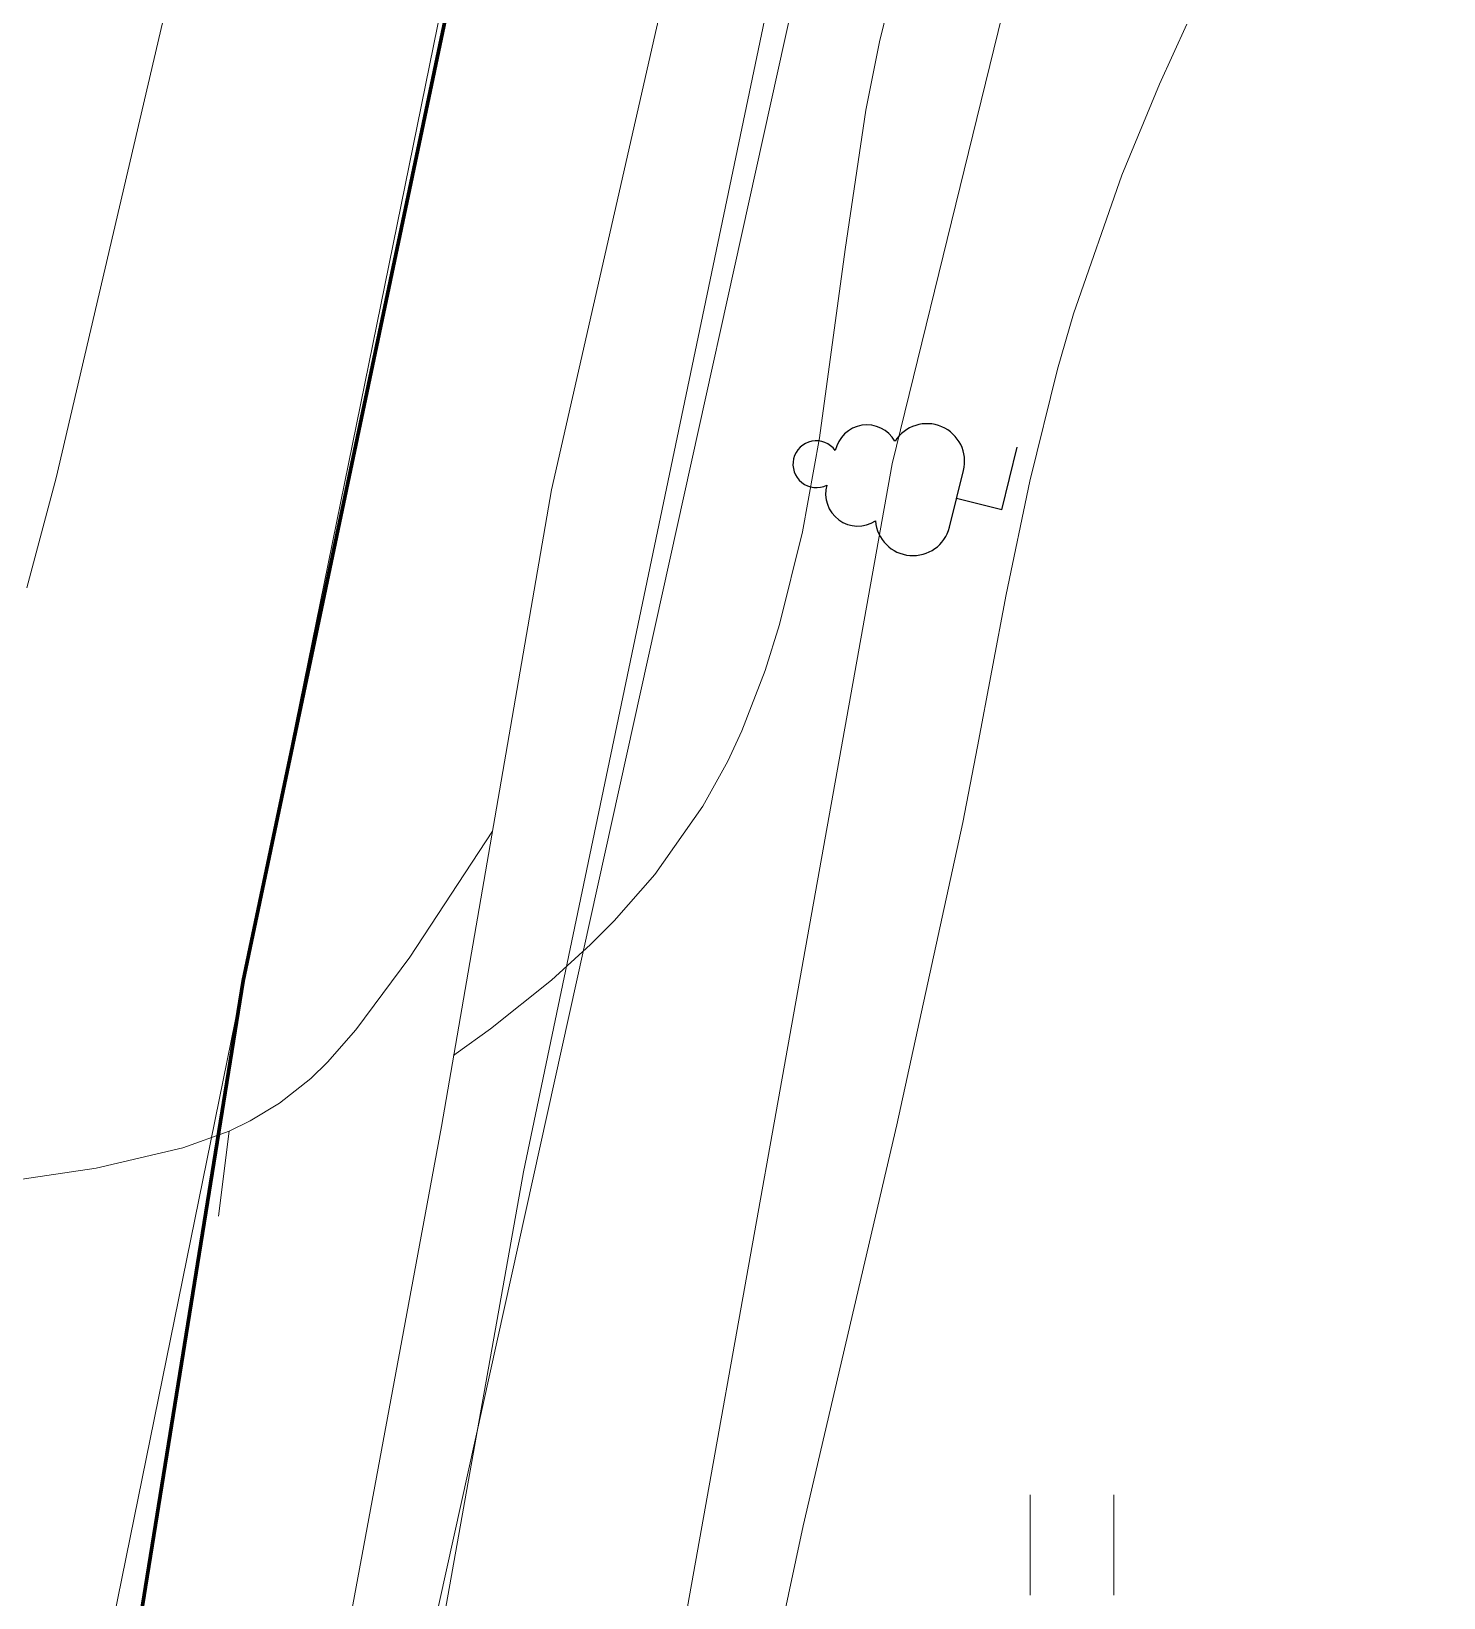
# Model space of a CAD drawing. Extents: x 1000 to 4000, y -5000 to -1000.
# Drawn here: x 1620.08 to 1653.03, y -4199.51 to -4162.96 of the extents above; entities that cross this region are included whole.
import ezdxf

# ---------------------------------------------------------------- set-up
doc = ezdxf.new("R2010")
doc.units = 0
doc.header["$MEASUREMENT"] = 0
for name, color, linetype in [('границы команд_1', 10, 'CONTINUOUS'), ('СЛОЙ_24', 7, 'CONTINUOUS'), ('СЛОЙ_40', 7, 'CONTINUOUS'), ('СЛОЙ_41', 7, 'CONTINUOUS'), ('СЛОЙ_42', 7, 'CONTINUOUS'), ('СЛОЙ_44', 7, 'CONTINUOUS'), ('СЛОЙ_50', 7, 'CONTINUOUS'), ('СЛОЙ_51', 7, 'CONTINUOUS')]:
    doc.layers.add(name, color=color, linetype=linetype)

# ---------------------------------------------------------------- blocks, each defined once
blk = doc.blocks.new('388_1_6')
at = {"layer": 'СЛОЙ_42', "color": 3, "linetype": 'Continuous'}
for q in [(-0.008, -1.651), (1.492, -2.737)]:
    blk.add_line((-0.008, -2.737), q, dxfattribs=at)
blk.add_lwpolyline([(-0.697, -1.651), (0.666, -1.651)], dxfattribs=at)
for centre, radius, start, end in [((-0.008, 1.718), 0.545, 90.0001, 220.5003), ((-0.008, 1.718), 0.545, 319.4998, 90.0001), ((-0.447, 0.61), 0.754, 88.133, 226.6635), ((0.431, 0.61), 0.754, 313.3367, 91.8671), ((-0.688, -0.773), 0.879, 108.3533, 269.3876), ((0.672, -0.773), 0.879, 269.6099, 71.6469)]:
    blk.add_arc(centre, radius, start, end, dxfattribs=at)

msp = doc.modelspace()

# ---------------------------------------------------------------- linework, layer by layer
at = {"layer": 'границы команд_1', "color": 6, "lineweight": 100}
msp.add_lwpolyline([(1612.961, -4276.819), (1612.961, -4259.864), (1625.02, -4185.114), (1636.753, -4129.276), (1649.533, -4098.953), (1661.196, -4081.671), (1676.84, -4068.302), (1835.035, -3963.898), (1864.509, -3940.502), (1880.89, -3924.111), (1893.059, -3902.283), (1902.12, -3885.222), (1918.702, -3847.062), (1400.618, -3643.717), (1216.078, -4109.027), (1196.4, -4143.603), (1121.31, -4268.85)], dxfattribs=at)
at = {"layer": 'СЛОЙ_24', "color": 253, "linetype": 'Continuous', "lineweight": 0}
for points in [[(1618.642, -4254.56), (1621.451, -4235.092), (1623.537, -4222.006), (1625.624, -4210.204), (1629.643, -4188.511), (1632.212, -4173.659), (1639.034, -4143.658), (1642.003, -4133.221), (1645.695, -4121.981), (1649.547, -4113.471), (1652.591, -4107.387), (1656.272, -4100.357), (1658.781, -4096.173), (1662.294, -4090.984), (1668.417, -4083.267), (1672.746, -4078.939), (1679.325, -4072.991), (1688.463, -4066.631), (1703.786, -4056.588), (1715.665, -4048.72), (1738.418, -4034.075), (1764.847, -4017.003), (1777.352, -4009.408), (1791.139, -4000)], [(1620.657, -4173.378), (1624.281, -4157.861), (1628.375, -4141.294), (1629.964, -4134.184), (1631.559, -4128.909), (1634.894, -4118.11), (1638.552, -4109.265), (1639.114, -4108.021)], [(1620.889, -4253.436), (1623.136, -4237.902), (1625.463, -4223.29), (1627.951, -4209.803), (1631.563, -4189.571), (1637.533, -4161.02), (1641.549, -4143.991), (1645.48, -4130.517), (1648.073, -4123.32)], [(1619.97, -4175.944), (1620.657, -4173.378)]]:
    msp.add_lwpolyline(points, dxfattribs=at)
at = {"layer": 'СЛОЙ_40', "color": 253, "linetype": 'Continuous', "lineweight": 0}
msp.add_lwpolyline([(1626.487, -4249.416), (1640.165, -4173.049), (1654.011, -4116.545), (1664.406, -4097.296), (1670.561, -4090.197), (1680.976, -4079.785), (1689.497, -4072.212), (1700.859, -4064.64), (1740.638, -4041.348)], dxfattribs=at)
at = {"layer": 'СЛОЙ_41', "color": 253, "linetype": 'Continuous', "lineweight": 0}
for p, q in [((1643.385, -4199.448), (1643.385, -4197.108)), ((1645.335, -4197.108), (1645.335, -4199.448))]:
    msp.add_line(p, q, dxfattribs=at)
at = {"layer": 'СЛОЙ_44', "color": 253, "linetype": 'Continuous', "lineweight": 0}
msp.add_lwpolyline([(1622.521, -4275.936), (1620.182, -4258.824), (1620.705, -4243.085), (1622.881, -4229.991), (1644.211, -4133.483), (1648.044, -4120.026), (1654.188, -4106.22), (1664.594, -4090.738), (1676.196, -4078.483), (1696.38, -4063.448), (1725.956, -4044.605)], dxfattribs=at)
at = {"layer": 'СЛОЙ_50', "color": 253, "linetype": 'Continuous', "lineweight": 0}
msp.add_line((1624.691, -4188.619), (1624.445, -4190.604), dxfattribs=at)
for points in [[(1640.162, -4161.99), (1639.864, -4163.204), (1639.546, -4164.796), (1639.063, -4168.047), (1638.468, -4172.446), (1638.07, -4174.637), (1637.535, -4176.802), (1637.198, -4177.87), (1636.654, -4179.284), (1636.326, -4179.987), (1635.745, -4181.042), (1634.623, -4182.636), (1633.672, -4183.717), (1633.125, -4184.264), (1632.21, -4185.097), (1630.792, -4186.233), (1629.992, -4186.814), (1629.929, -4186.856)], [(1647.035, -4162.795), (1646.4, -4164.194), (1645.521, -4166.313), (1644.395, -4169.55), (1644.023, -4170.842), (1643.377, -4173.456), (1642.823, -4176.101), (1642.149, -4179.65), (1641.807, -4181.424), (1640.274, -4188.477), (1638.085, -4197.83), (1637.078, -4202.526), (1636.006, -4208.353), (1634.713, -4216.144), (1634.044, -4220.024), (1632.582, -4227.456), (1631.755, -4231.167), (1630.385, -4236.761), (1628.554, -4243.857), (1627.798, -4247.295), (1627.452, -4249.271), (1626.97, -4253.172), (1626.691, -4257.197), (1626.37, -4266.532)], [(1630.834, -4181.625), (1628.904, -4184.56), (1627.645, -4186.255), (1626.985, -4187.01), (1626.595, -4187.392), (1625.868, -4187.966), (1625.179, -4188.383), (1624.691, -4188.619), (1623.608, -4189.014), (1621.592, -4189.482), (1617.34, -4190.119)]]:
    msp.add_lwpolyline(points, dxfattribs=at)
at = {"layer": 'СЛОЙ_51', "color": 253, "linetype": 'Continuous', "lineweight": 0}
msp.add_lwpolyline([(1612.961, -4276.819), (1611.332, -4259.864), (1618.502, -4217.149), (1631.538, -4153.078), (1636.753, -4129.276), (1648.16, -4102.213), (1661.196, -4081.671), (1676.84, -4068.302), (1780.799, -4000)], dxfattribs=at)

# ---------------------------------------------------------------- block references
at = {"layer": 'СЛОЙ_42', "color": 253, "linetype": 'Continuous', "lineweight": 0, "rotation": 76.23120249479065}
msp.add_blockref('388_1_6', (1640.062, -4173.462), dxfattribs=at)

doc.saveas('drawing.dxf')
